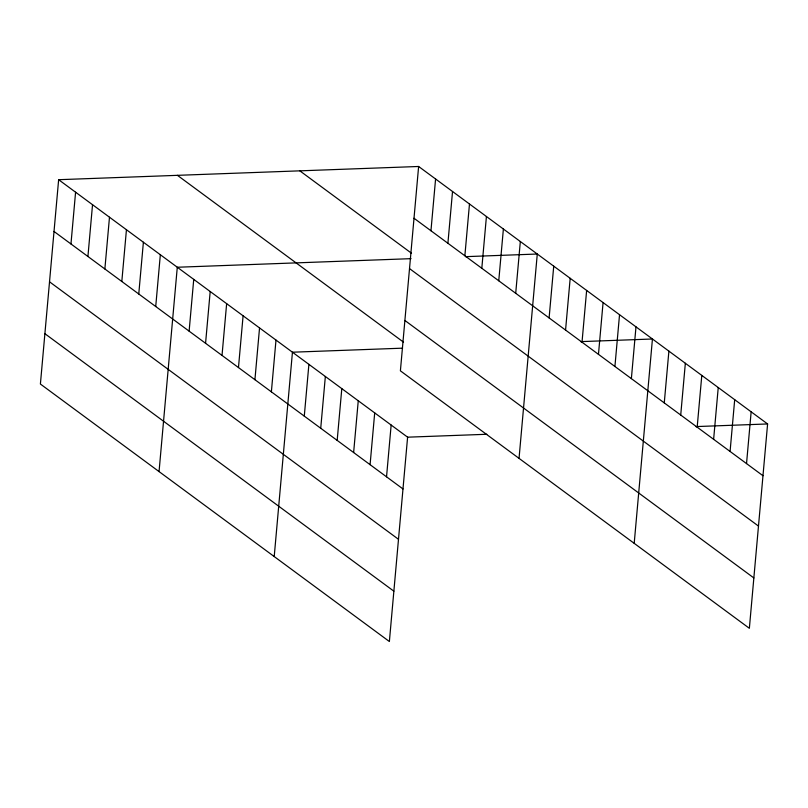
<?xml version="1.0" encoding="UTF-8"?>
<svg xmlns="http://www.w3.org/2000/svg" width="808" height="808" viewBox="0 0 808 808"><rect width="100%" height="100%" fill="white"/><g stroke="black" fill="none" stroke-linecap="round" stroke-linejoin="round"><path stroke-width="1.21" d="M58.641 179.699L40.4 384.042L389.375 641.522L407.606 437.179L58.641 179.699L418.625 166.478L767.6 423.958L749.359 628.301L400.394 370.821L418.625 166.478M70.963 243.976L75.588 192.203M87.921 256.479L92.536 204.707M104.868 268.983L109.484 217.221M121.816 281.487L126.442 229.724M138.764 294.001L143.39 242.228M155.722 306.505L160.338 254.732M159.055 471.579L177.285 267.246L411.06 258.661M189.123 331.149L193.738 279.376M205.565 343.289L210.191 291.516M222.018 355.429L226.644 303.656M238.471 367.559L243.097 315.797M254.924 379.699L259.54 327.937M271.377 391.84L275.993 340.077M274.215 556.55L292.446 352.207L402.586 348.167M304.283 416.12L308.898 364.347M320.726 428.25L325.351 376.488M337.178 440.39L341.804 388.628M353.631 452.531L358.257 400.768M370.084 464.671L374.7 412.898M386.537 476.811L391.153 425.038M430.957 230.755L435.583 178.982M447.905 243.258L452.531 191.496M464.863 255.762L469.478 204M481.81 268.276L486.426 216.504M498.758 280.78L503.384 229.007M515.706 293.284L520.332 241.521M519.039 458.368L537.28 254.025L465.509 256.661M549.107 317.928L553.732 266.165M565.56 330.068L570.185 278.305M582.013 342.208L586.638 290.436M598.465 354.348L603.081 302.576M614.918 366.479L619.534 314.716M631.371 378.619L635.987 326.856M634.199 543.33L652.44 338.996L580.669 341.632M664.267 402.899L668.893 351.126M680.72 415.039L685.346 363.267M697.173 427.18L701.798 375.407M713.626 439.31L718.241 387.547M730.079 451.45L734.694 399.687M746.531 463.59L751.147 411.827M407.606 437.179L486.81 434.27M695.829 426.594L767.6 423.958M414.009 218.251L762.984 475.73M299.829 170.841L411.504 253.237M409.515 268.599L758.49 526.079M404.889 320.473L753.854 577.952M177.437 175.336L403.505 342.137M54.015 231.462L402.99 488.951M49.52 281.81L398.495 539.3M44.895 333.694L393.86 591.173"/></g></svg>
